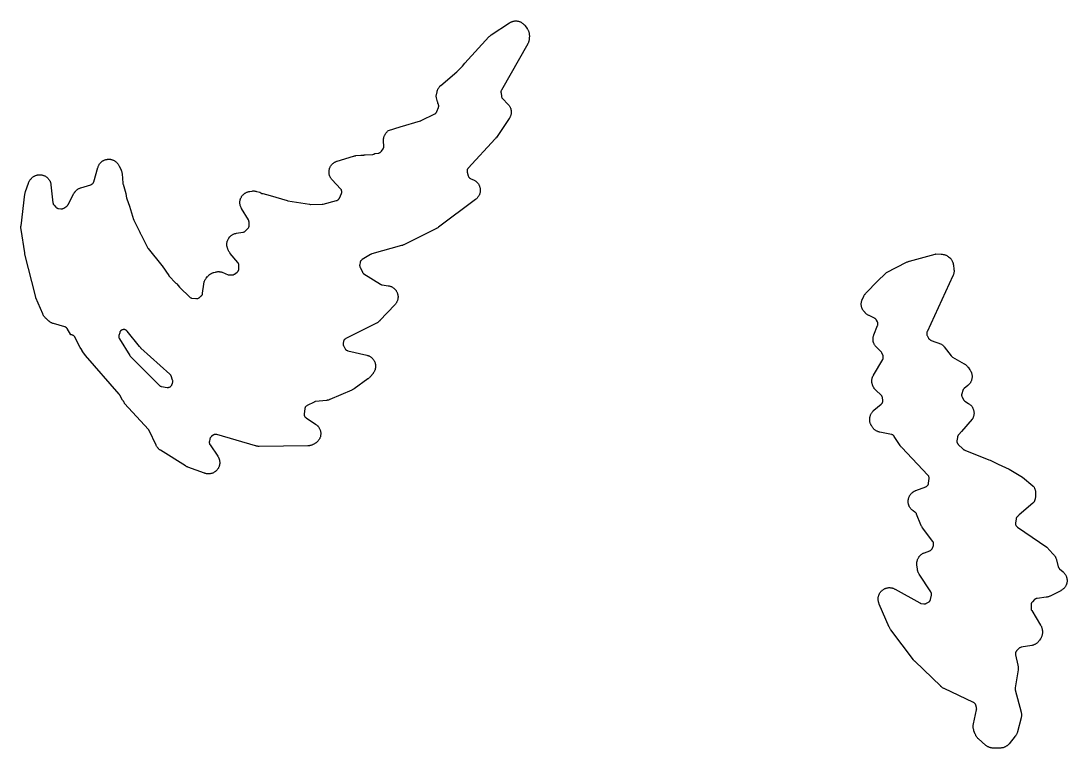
# Model space of a CAD drawing. Header units: millimetres. Extents: x 14 to 181, y 40 to 292.
# Drawn here: x 108.3 to 181.2, y 91.9 to 142.6 of the extents above; entities that cross this region are included whole.
import ezdxf

# ---------------------------------------------------------------- set-up
doc = ezdxf.new("R2010")
doc.units = ezdxf.units.MM
doc.layers.add('CUT', color=7, linetype='CONTINUOUS')

msp = doc.modelspace()

# ---------------------------------------------------------------- linework, layer by layer
at = {"layer": 'CUT'}
for points in [[(109.4995, 131.8736), (109.5426, 131.877), (109.575, 131.878), (109.6182, 131.8772), (109.6506, 131.8751), (109.6935, 131.8702), (109.7255, 131.865), (109.7678, 131.856), (109.7992, 131.8478), (109.8404, 131.8348), (109.8708, 131.8236), (109.9106, 131.8066), (109.9398, 131.7926), (109.9778, 131.7719), (110.0055, 131.7551), (110.0413, 131.7309), (110.0673, 131.7114), (110.1006, 131.6839), (110.1246, 131.6621), (110.1552, 131.6315), (110.1769, 131.6075), (110.2044, 131.574), (110.2238, 131.5481), (110.2479, 131.5122), (110.2647, 131.4844), (110.2852, 131.4464), (110.2993, 131.4172), (110.3161, 131.3773), (110.3272, 131.3469), (110.3402, 131.3056), (110.3484, 131.2743), (110.3573, 131.232), (110.3641, 131.1893), (110.367, 131.1678), (110.5061, 129.9216), (110.5111, 129.8907), (110.5194, 129.8605), (110.5308, 129.8313), (110.5452, 129.8035), (110.5624, 129.7773), (110.5822, 129.753), (110.7058, 129.6171), (110.7266, 129.5965), (110.7492, 129.5779), (110.7736, 129.5616), (110.7994, 129.5478), (110.8264, 129.5366), (110.8545, 129.5281), (110.8832, 129.5223), (111.045, 129.498), (111.0762, 129.4949), (111.1076, 129.4952), (111.1388, 129.4987), (111.1694, 129.5054), (111.1992, 129.5154), (111.2277, 129.5283), (111.2548, 129.5442), (111.465, 129.6829), (111.4897, 129.7011), (111.5124, 129.7216), (111.5328, 129.7444), (111.5509, 129.7691), (111.5663, 129.7955), (111.962, 130.5606), (111.9728, 130.5803), (111.9954, 130.6191), (112.0199, 130.6567), (112.0396, 130.684), (112.0677, 130.719), (112.0901, 130.7441), (112.1215, 130.7761), (112.1463, 130.7989), (112.1808, 130.8276), (112.2077, 130.8478), (112.2449, 130.873), (112.2737, 130.8904), (112.3132, 130.9117), (112.3435, 130.9261), (112.385, 130.9434), (112.4272, 130.9586), (112.4485, 130.9656), (113.1452, 131.1772), (113.1731, 131.1872), (113.1999, 131.1999), (113.2254, 131.2153), (113.2492, 131.233), (113.2711, 131.2531), (113.2909, 131.2752), (113.3085, 131.2991), (113.3236, 131.3247), (113.3361, 131.3517), (113.3458, 131.3797), (113.6408, 132.3842), (113.6477, 132.4056), (113.6625, 132.4481), (113.6794, 132.4898), (113.6937, 132.5204), (113.7147, 132.5602), (113.7319, 132.5892), (113.7568, 132.6267), (113.7768, 132.6538), (113.8054, 132.6887), (113.828, 132.7137), (113.8599, 132.7455), (113.8849, 132.7681), (113.9198, 132.7966), (113.947, 132.8166), (113.9845, 132.8414), (114.0135, 132.8586), (114.0534, 132.8795), (114.084, 132.8937), (114.1257, 132.9106), (114.1576, 132.9216), (114.2008, 132.9343), (114.2336, 132.9421), (114.2779, 132.9503), (114.3113, 132.9548), (114.3562, 132.9586), (114.3899, 132.9597), (114.4349, 132.959), (114.4685, 132.9568), (114.5133, 132.9515), (114.5465, 132.9459), (114.5905, 132.9363), (114.623, 132.9274), (114.6658, 132.9134), (114.6973, 132.9013), (114.7385, 132.883), (114.7686, 132.8679), (114.8077, 132.8456), (114.8362, 132.8275), (114.8729, 132.8014), (114.8994, 132.7806), (114.9333, 132.751), (114.9576, 132.7276), (114.9884, 132.6947), (115.0102, 132.669), (115.0376, 132.6333), (115.0567, 132.6055), (115.0804, 132.5672), (115.1021, 132.5278), (115.1125, 132.5078), (115.2432, 132.2394), (115.2518, 132.2207), (115.2681, 132.183), (115.2826, 132.1445), (115.2922, 132.1153), (115.3032, 132.0757), (115.31, 132.0457), (115.3173, 132.0052), (115.3228, 131.9645), (115.3251, 131.9441), (115.3835, 131.28), (115.3877, 131.2499), (115.3949, 131.2204), (115.5927, 130.5581), (115.6391, 130.2528), (115.646, 130.22), (115.6565, 130.1882), (115.8516, 129.691), (116.1326, 128.7501), (116.1411, 128.7256), (116.1517, 128.702), (116.5647, 127.8745), (116.5963, 127.794), (116.6101, 127.7638), (116.6272, 127.7353), (116.6537, 127.6962), (117.1049, 126.7922), (117.1212, 126.7636), (117.1405, 126.737), (118.1071, 125.5471), (118.119, 125.5311), (118.1229, 125.5268), (118.5825, 124.8481), (118.5969, 124.8287), (118.6127, 124.8105), (119.0618, 124.3344), (119.0851, 124.3122), (119.1106, 124.2927), (119.138, 124.276), (119.1406, 124.2748), (119.3297, 124.042), (119.3412, 124.0287), (119.3574, 124.0109), (119.3696, 123.9983), (120.0327, 123.3533), (120.0566, 123.3324), (120.0825, 123.3142), (120.1102, 123.2988), (120.1394, 123.2864), (120.1698, 123.2771), (120.2009, 123.2711), (120.4641, 123.2349), (120.4952, 123.2322), (120.5263, 123.2328), (120.5573, 123.2366), (120.5877, 123.2437), (120.6172, 123.2538), (120.6455, 123.267), (120.6722, 123.283), (120.6972, 123.3017), (120.8408, 123.4215), (120.8617, 123.4407), (120.8807, 123.4618), (120.8977, 123.4846), (120.9124, 123.5088), (120.9247, 123.5344), (120.9346, 123.561), (120.9419, 123.5885), (120.9465, 123.6165), (121.0218, 124.2503), (121.0248, 124.2711), (121.0317, 124.3126), (121.0405, 124.3537), (121.0486, 124.3841), (121.0612, 124.4243), (121.0721, 124.4538), (121.0884, 124.4926), (121.102, 124.521), (121.1219, 124.5581), (121.138, 124.5851), (121.1613, 124.6202), (121.1861, 124.6541), (121.199, 124.6707), (121.281, 124.7724), (121.2959, 124.7899), (121.3265, 124.8241), (121.3589, 124.8567), (121.3844, 124.8799), (121.4199, 124.9091), (121.4476, 124.9295), (121.4859, 124.9549), (121.5156, 124.9724), (121.5563, 124.9937), (121.5875, 125.0081), (121.6302, 125.0252), (121.6737, 125.0401), (121.6956, 125.047), (121.83, 125.0853), (121.8509, 125.0908), (121.8929, 125.1006), (121.9354, 125.1085), (121.9675, 125.1128), (122.0106, 125.1165), (122.0429, 125.1178), (122.0861, 125.1173), (122.1184, 125.1155), (122.1614, 125.1109), (122.1934, 125.1059), (122.2357, 125.0973), (122.2775, 125.0866), (122.2984, 125.0807), (122.3083, 125.0777), (122.7283, 124.9064), (122.7547, 124.897), (122.7819, 124.8902), (122.8096, 124.8859), (122.8376, 124.8842), (122.8656, 124.8851), (122.8934, 124.8887), (122.9128, 124.893), (122.919, 124.8914), (122.947, 124.887), (122.9753, 124.8853), (123.0037, 124.8862), (123.0318, 124.8898), (123.0594, 124.8961), (123.0864, 124.9049), (123.1124, 124.9162), (123.1372, 124.93), (123.1606, 124.946), (123.3529, 125.0914), (123.3746, 125.1094), (123.3945, 125.1294), (123.4124, 125.1512), (123.4281, 125.1746), (123.4417, 125.1993), (123.4528, 125.2252), (123.4615, 125.252), (123.4676, 125.2795), (123.4711, 125.3075), (123.4719, 125.3357), (123.4679, 125.5757), (123.4661, 125.6048), (123.4613, 125.6335), (123.4539, 125.6616), (123.4437, 125.6889), (123.431, 125.7151), (123.4157, 125.7399), (123.3982, 125.7631), (122.8758, 126.3881), (122.8629, 126.4042), (122.838, 126.4369), (122.8147, 126.4707), (122.7983, 126.4969), (122.7781, 126.5327), (122.7596, 126.5694), (122.7507, 126.588), (122.7067, 126.6862), (122.6982, 126.7064), (122.6822, 126.7471), (122.6683, 126.7885), (122.6594, 126.82), (122.6495, 126.8626), (122.6437, 126.8949), (122.638, 126.9383), (122.6353, 126.9709), (122.6339, 127.0146), (122.6344, 127.0474), (122.6372, 127.091), (122.6409, 127.1236), (122.648, 127.1667), (122.6548, 127.1988), (122.666, 127.2411), (122.6759, 127.2723), (122.6912, 127.3133), (122.7041, 127.3434), (122.7232, 127.3827), (122.739, 127.4114), (122.7619, 127.4487), (122.7804, 127.4758), (122.8068, 127.5106), (122.8278, 127.5358), (122.8574, 127.5679), (122.8808, 127.5909), (122.9134, 127.62), (122.9389, 127.6406), (122.9742, 127.6664), (123.0016, 127.6844), (123.0392, 127.7067), (123.0682, 127.722), (123.1078, 127.7405), (123.1382, 127.7529), (123.1794, 127.7674), (123.2108, 127.7768), (123.2533, 127.7873), (123.2962, 127.7957), (123.3177, 127.7994), (123.7517, 127.8628), (123.779, 127.8681), (123.8058, 127.8759), (123.8317, 127.8861), (123.8565, 127.8987), (123.88, 127.9136), (123.9021, 127.9305), (123.9225, 127.9495), (124.1048, 128.1352), (124.1253, 128.1584), (124.1433, 128.1836), (124.1587, 128.2105), (124.1711, 128.2388), (124.1806, 128.2683), (124.187, 128.2985), (124.1903, 128.3293), (124.1903, 128.3603), (124.1787, 128.594), (124.1758, 128.6235), (124.17, 128.6525), (124.1613, 128.6809), (124.1499, 128.7082), (124.1358, 128.7343), (123.6611, 129.5193), (123.6501, 129.5385), (123.629, 129.5776), (123.6099, 129.6176), (123.5971, 129.6483), (123.582, 129.69), (123.5723, 129.7217), (123.5614, 129.7647), (123.5549, 129.7973), (123.5483, 129.8412), (123.5449, 129.8742), (123.5427, 129.9185), (123.5426, 129.9517), (123.5448, 129.996), (123.548, 130.0291), (123.5545, 130.073), (123.5609, 130.1056), (123.5717, 130.1486), (123.5813, 130.1804), (123.5963, 130.2222), (123.609, 130.2529), (123.628, 130.2929), (123.6437, 130.3222), (123.6665, 130.3603), (123.685, 130.3879), (123.7115, 130.4234), (123.7326, 130.4491), (123.7624, 130.4819), (123.786, 130.5053), (123.8189, 130.5351), (123.8446, 130.5561), (123.8803, 130.5824), (123.908, 130.6008), (123.9461, 130.6234), (123.9755, 130.639), (124.0157, 130.6578), (124.0464, 130.6704), (124.0882, 130.6852), (124.1201, 130.6947), (124.1631, 130.7053), (124.2067, 130.7137), (124.2285, 130.7174), (124.3688, 130.7375), (124.3931, 130.7403), (124.442, 130.7446), (124.491, 130.7462), (124.5277, 130.7455), (124.5766, 130.7417), (124.613, 130.737), (124.6612, 130.7279), (124.7088, 130.7163), (124.7325, 130.7099), (124.9268, 130.6511), (125.0751, 130.5792), (125.1043, 130.5669), (125.1346, 130.5578), (125.6543, 130.4308), (126.8303, 130.0748), (126.8496, 130.0697), (126.8761, 130.0635), (126.8956, 130.0597), (128.409, 129.8134), (128.434, 129.8104), (128.459, 129.8095), (129.2731, 129.8145), (129.2989, 129.8157), (129.3246, 129.8192), (129.3498, 129.8249), (130.2882, 130.0796), (130.3162, 130.0887), (130.3432, 130.1005), (130.369, 130.1149), (130.3931, 130.1318), (130.4155, 130.1509), (130.436, 130.1722), (130.4542, 130.1954), (130.4701, 130.2202), (130.4834, 130.2465), (130.6236, 130.5594), (130.6342, 130.5867), (130.6422, 130.6148), (130.6473, 130.6436), (130.6497, 130.6727), (130.6491, 130.702), (130.6458, 130.731), (130.6396, 130.7596), (130.6307, 130.7874), (130.6191, 130.8143), (130.605, 130.8398), (130.5884, 130.8639), (130.5696, 130.8863), (129.9757, 131.5254), (129.9613, 131.5416), (129.9334, 131.5747), (129.907, 131.6092), (129.8886, 131.6359), (129.8657, 131.6727), (129.8499, 131.7011), (129.8307, 131.74), (129.8177, 131.7697), (129.8023, 131.8103), (129.7922, 131.8412), (129.7808, 131.883), (129.7738, 131.9147), (129.7664, 131.9574), (129.7625, 131.9896), (129.7593, 132.0329), (129.7584, 132.0653), (129.7594, 132.1087), (129.7617, 132.1411), (129.7668, 132.1841), (129.7722, 132.2161), (129.7815, 132.2585), (129.7899, 132.2898), (129.8032, 132.3311), (129.8146, 132.3615), (129.8318, 132.4013), (129.8461, 132.4305), (129.8671, 132.4684), (129.8841, 132.4961), (129.9086, 132.5318), (129.9283, 132.5577), (129.9561, 132.5909), (129.9781, 132.6148), (130.009, 132.6452), (130.0333, 132.6668), (130.0669, 132.6941), (130.0931, 132.7133), (130.1293, 132.7373), (130.1572, 132.7539), (130.1955, 132.7742), (130.2249, 132.788), (130.2649, 132.8046), (130.3057, 132.8192), (130.3263, 132.826), (131.4744, 133.1752), (131.4941, 133.1807), (131.5336, 133.1908), (131.5735, 133.1991), (131.6138, 133.2056), (131.634, 133.2083), (131.9833, 133.2483), (132.1517, 133.2483), (132.1805, 133.2497), (132.2089, 133.2538), (132.2369, 133.2606), (132.264, 133.2701), (132.2698, 133.2725), (132.2726, 133.2736), (132.7958, 133.2925), (132.8254, 133.295), (132.8547, 133.3005), (132.8832, 133.3089), (132.9108, 133.32), (132.9372, 133.3338), (132.962, 133.3502), (132.9767, 133.362), (133.203, 133.3879), (133.2311, 133.3925), (133.2586, 133.3997), (133.2854, 133.4095), (133.311, 133.4218), (133.3354, 133.4364), (133.3583, 133.4533), (133.3795, 133.4723), (133.3988, 133.4933), (133.416, 133.5159), (133.5306, 133.6825), (133.5456, 133.7066), (133.5582, 133.732), (133.5683, 133.7584), (133.5759, 133.7857), (133.5809, 133.8137), (133.5833, 133.8419), (133.5829, 133.8703), (133.5617, 134.2281), (133.561, 134.2489), (133.5604, 134.2904), (133.5618, 134.332), (133.5643, 134.363), (133.5695, 134.4043), (133.5748, 134.435), (133.5838, 134.4756), (133.5919, 134.5056), (133.6046, 134.5452), (133.6155, 134.5744), (133.6318, 134.6127), (133.6454, 134.6407), (133.6651, 134.6773), (133.6812, 134.704), (133.7042, 134.7386), (133.7289, 134.7721), (133.7416, 134.7885), (133.7738, 134.8284), (133.7877, 134.8447), (133.8162, 134.8767), (133.8461, 134.9073), (133.8697, 134.9291), (133.9024, 134.9567), (133.9095, 134.9621), (134.7299, 135.2081), (136.1501, 135.6339), (136.1741, 135.6423), (136.1974, 135.6526), (137.1371, 136.1195), (137.1613, 136.133), (137.1843, 136.1486), (137.2056, 136.1664), (137.2253, 136.186), (137.243, 136.2074), (137.2587, 136.2303), (137.2722, 136.2546), (137.2834, 136.28), (137.3912, 136.5589), (137.4005, 136.5872), (137.407, 136.6164), (137.4106, 136.6461), (137.4112, 136.676), (137.4088, 136.7058), (137.4035, 136.7352), (137.3952, 136.7639), (137.3842, 136.7917), (137.3704, 136.8182), (137.3541, 136.8433), (137.3474, 136.8516), (137.3485, 136.8751), (137.3472, 136.9029), (137.3433, 136.9304), (137.3369, 136.9575), (137.2569, 137.2375), (137.2515, 137.2583), (137.2417, 137.3001), (137.2339, 137.3423), (137.2327, 137.3515), (137.2954, 137.6575), (137.3, 137.6775), (137.31, 137.7174), (137.3219, 137.7567), (137.3321, 137.7857), (137.3476, 137.8238), (137.3604, 137.8518), (137.3792, 137.8883), (137.3946, 137.915), (137.4167, 137.9496), (137.4344, 137.9748), (137.4595, 138.0073), (137.4861, 138.0386), (137.4998, 138.0539), (137.5375, 138.0944), (137.554, 138.109), (138.6786, 139.0631), (138.6925, 139.0757), (138.711, 139.0934), (138.7241, 139.1068), (138.9185, 139.3186), (139.0249, 139.413), (139.0421, 139.4295), (139.058, 139.4474), (139.2345, 139.663), (140.9131, 141.4921), (140.9322, 141.5117), (140.9715, 141.5496), (141.013, 141.585), (141.0565, 141.6179), (141.0788, 141.6336), (142.3384, 142.4686), (142.3566, 142.48), (142.3933, 142.502), (142.4311, 142.5221), (142.4601, 142.5359), (142.4996, 142.5523), (142.5297, 142.5633), (142.5706, 142.5759), (142.6017, 142.5839), (142.6436, 142.5926), (142.6753, 142.5976), (142.7178, 142.6023), (142.7498, 142.6043), (142.7927, 142.6049), (142.8247, 142.6038), (142.8674, 142.6004), (142.8992, 142.5963), (142.9413, 142.5888), (142.9726, 142.5816), (143.0139, 142.5702), (143.0443, 142.5601), (143.0843, 142.5448), (143.1136, 142.5319), (143.152, 142.5128), (143.18, 142.4972), (143.2163, 142.4745), (143.2427, 142.4563), (143.2767, 142.4303), (143.3013, 142.4097), (143.3327, 142.3806), (143.3551, 142.3577), (143.3836, 142.3257), (143.4106, 142.2925), (143.4236, 142.2755), (143.5734, 142.0715), (143.5853, 142.0545), (143.6083, 142.0199), (143.6297, 141.9843), (143.6445, 141.9569), (143.6625, 141.9195), (143.6747, 141.8909), (143.6891, 141.852), (143.6986, 141.8224), (143.7095, 141.7823), (143.7162, 141.7519), (143.7233, 141.711), (143.7272, 141.6801), (143.7305, 141.6387), (143.7318, 141.5972), (143.732, 141.5765), (143.7298, 141.403), (143.7289, 141.3804), (143.726, 141.3351), (143.7209, 141.2901), (143.7153, 141.2566), (143.7057, 141.2124), (143.6968, 141.1796), (143.6827, 141.1365), (143.6706, 141.1048), (143.6523, 141.0634), (143.6319, 141.0229), (143.6212, 141.0029), (141.791, 137.7831), (141.778, 137.7575), (141.7676, 137.7308), (141.7597, 137.7032), (141.7545, 137.675), (141.752, 137.6465), (141.7523, 137.6178), (141.7553, 137.5893), (141.7943, 137.3349), (141.8006, 137.3043), (141.8101, 137.2746), (141.8226, 137.2461), (141.838, 137.219), (141.8561, 137.1936), (141.8767, 137.1702), (142.2356, 136.8046), (142.2507, 136.7885), (142.28, 136.7555), (142.3077, 136.7211), (142.3271, 136.6944), (142.3513, 136.6575), (142.368, 136.629), (142.3885, 136.5899), (142.4023, 136.5598), (142.4188, 136.5189), (142.4297, 136.4877), (142.4421, 136.4453), (142.4498, 136.4132), (142.4581, 136.3698), (142.4626, 136.3371), (142.4665, 136.2931), (142.4679, 136.2601), (142.4675, 136.216), (142.4655, 136.183), (142.4608, 136.1391), (142.4557, 136.1064), (142.4467, 136.0632), (142.4384, 136.0312), (142.4252, 135.9891), (142.4138, 135.9581), (142.3965, 135.9175), (142.3821, 135.8877), (142.361, 135.849), (142.338, 135.8113), (142.326, 135.7928), (141.4356, 134.485), (141.4259, 134.4713), (141.4059, 134.4442), (141.385, 134.4179), (141.3631, 134.3924), (141.3519, 134.3799), (139.465, 132.3433), (139.4468, 132.3217), (139.4308, 132.2986), (139.417, 132.274), (139.4055, 132.2483), (139.3965, 132.2215), (139.3901, 132.1941), (139.3863, 132.1662), (139.3851, 132.138), (139.3865, 132.1099), (139.3906, 132.082), (139.3973, 132.0546), (139.4749, 131.7911), (139.4844, 131.7637), (139.4966, 131.7373), (139.5113, 131.7122), (139.5283, 131.6886), (139.5475, 131.6668), (139.5687, 131.647), (139.5918, 131.6293), (139.6165, 131.6139), (139.6425, 131.601), (139.8269, 131.5204), (139.8472, 131.5109), (139.8872, 131.491), (139.9262, 131.4691), (139.9545, 131.4513), (139.9911, 131.4257), (140.0176, 131.4051), (140.0515, 131.376), (140.0757, 131.3529), (140.1066, 131.3205), (140.1284, 131.2952), (140.1559, 131.2599), (140.1751, 131.2325), (140.199, 131.1947), (140.2154, 131.1655), (140.2354, 131.1255), (140.2488, 131.0948), (140.2647, 131.053), (140.275, 131.0212), (140.2867, 130.978), (140.2938, 130.9453), (140.3012, 130.9012), (140.305, 130.8679), (140.3079, 130.8233), (140.3085, 130.7899), (140.3069, 130.7452), (140.3041, 130.7118), (140.2982, 130.6675), (140.2921, 130.6346), (140.2818, 130.5911), (140.2724, 130.5589), (140.2578, 130.5167), (140.2454, 130.4856), (140.2267, 130.445), (140.2111, 130.4153), (140.1885, 130.3768), (140.1701, 130.3488), (140.1438, 130.3127), (140.1227, 130.2866), (140.0929, 130.2533), (140.0694, 130.2295), (140.0364, 130.1993), (140.002, 130.1708), (139.9844, 130.157), (137.3887, 128.2159), (137.3724, 128.2042), (137.3393, 128.1817), (137.3053, 128.1607), (137.2703, 128.1412), (137.2526, 128.1319), (134.9761, 126.9922), (134.9564, 126.9829), (134.9165, 126.9653), (134.8758, 126.9497), (134.8345, 126.936), (134.8136, 126.9297), (132.7393, 126.3551), (132.713, 126.3465), (132.6876, 126.3355), (132.6634, 126.3222), (132.0653, 125.9582), (132.0419, 125.9424), (132.0202, 125.9246), (132.0002, 125.9047), (131.9822, 125.8831), (131.9662, 125.8599), (131.9526, 125.8353), (131.9412, 125.8096), (131.9324, 125.7828), (131.9261, 125.7554), (131.8999, 125.611), (131.896, 125.5804), (131.8952, 125.5495), (131.8976, 125.5186), (131.9032, 125.4882), (131.9119, 125.4586), (131.9236, 125.4299), (132.0834, 125.0899), (132.0967, 125.0647), (132.1124, 125.0409), (132.1303, 125.0187), (132.1502, 124.9982), (132.1719, 124.9798), (132.1953, 124.9635), (133.3419, 124.2434), (133.3686, 124.2285), (133.3967, 124.2163), (133.4259, 124.2071), (133.4559, 124.2009), (133.895, 124.1336), (133.9169, 124.1297), (133.9605, 124.1207), (134.0036, 124.1097), (134.0354, 124.0998), (134.0772, 124.0846), (134.1079, 124.0716), (134.1479, 124.0523), (134.1772, 124.0364), (134.2152, 124.0132), (134.2427, 123.9945), (134.2782, 123.9677), (134.3038, 123.9463), (134.3365, 123.9161), (134.3598, 123.8923), (134.3893, 123.8591), (134.4102, 123.8331), (134.4363, 123.7971), (134.4545, 123.7692), (134.4769, 123.7308), (134.4923, 123.7012), (134.5108, 123.6608), (134.5232, 123.6298), (134.5376, 123.5877), (134.5469, 123.5557), (134.5571, 123.5124), (134.5631, 123.4797), (134.569, 123.4356), (134.5718, 123.4024), (134.5733, 123.3579), (134.5728, 123.3246), (134.5699, 123.2802), (134.5661, 123.2471), (134.5588, 123.2032), (134.5518, 123.1707), (134.5402, 123.1277), (134.53, 123.096), (134.5142, 123.0544), (134.5009, 123.0239), (134.4811, 122.984), (134.4649, 122.955), (134.4413, 122.9173), (134.4222, 122.8899), (134.395, 122.8547), (134.3661, 122.821), (134.3512, 122.8044), (133.3068, 121.6996), (133.293, 121.6856), (133.2649, 121.6584), (133.2356, 121.6323), (133.2128, 121.6138), (133.1814, 121.5904), (133.1571, 121.574), (133.1237, 121.5534), (133.0895, 121.5343), (133.0722, 121.5252), (130.9306, 120.4506), (130.9045, 120.4359), (130.88, 120.4186), (130.8574, 120.3989), (130.8368, 120.3771), (130.8185, 120.3533), (130.8027, 120.3278), (130.7895, 120.3009), (130.779, 120.2728), (130.7715, 120.2438), (130.7462, 120.1227), (130.7418, 120.0953), (130.74, 120.0675), (130.7407, 120.0398), (130.744, 120.0122), (130.7498, 119.985), (130.7581, 119.9585), (130.7688, 119.9329), (130.7819, 119.9083), (130.8835, 119.7371), (130.9002, 119.7119), (130.9195, 119.6884), (130.941, 119.6671), (130.9645, 119.648), (130.9898, 119.6314), (131.0167, 119.6174), (131.0449, 119.6062), (131.074, 119.5979), (132.3863, 119.2949), (132.4073, 119.2895), (132.4489, 119.2778), (132.4899, 119.2641), (132.5201, 119.2523), (132.5595, 119.2347), (132.5885, 119.2201), (132.6261, 119.1988), (132.6535, 119.1815), (132.6889, 119.1567), (132.7145, 119.1368), (132.7474, 119.1087), (132.7709, 119.0865), (132.8009, 119.0554), (132.8223, 119.031), (132.8492, 118.9971), (132.8681, 118.9708), (132.8916, 118.9345), (132.9078, 118.9065), (132.9278, 118.8681), (132.9413, 118.8387), (132.9574, 118.7986), (132.968, 118.768), (132.9803, 118.7265), (132.9879, 118.695), (132.9961, 118.6526), (133.0007, 118.6205), (133.0047, 118.5774), (133.0062, 118.5451), (133.0061, 118.5018), (133.0045, 118.4695), (133.0002, 118.4265), (132.9955, 118.3944), (132.9872, 118.352), (132.9794, 118.3205), (132.967, 118.2791), (132.9562, 118.2486), (132.9399, 118.2085), (132.9263, 118.1791), (132.9062, 118.1408), (132.8898, 118.1129), (132.8661, 118.0767), (132.8408, 118.0417), (132.8277, 118.0245), (132.6469, 117.7987), (132.6336, 117.7829), (132.6065, 117.7521), (132.578, 117.7225), (132.5557, 117.7013), (132.5246, 117.6744), (132.4923, 117.649), (132.4759, 117.6367), (131.5225, 116.9539), (131.5024, 116.9403), (131.4615, 116.9142), (131.4192, 116.8903), (131.3757, 116.8688), (131.3536, 116.8586), (129.8207, 116.2006), (129.8, 116.1923), (129.7582, 116.1767), (129.7156, 116.1633), (129.6832, 116.1548), (129.6396, 116.1456), (129.5955, 116.1386), (129.5733, 116.1357), (128.8207, 116.0543), (128.7942, 116.0502), (128.7681, 116.0438), (128.7426, 116.035), (128.7181, 116.024), (128.227, 115.7769), (128.201, 115.7622), (128.1766, 115.7449), (128.154, 115.7253), (128.1335, 115.7035), (128.1153, 115.6799), (128.0995, 115.6545), (128.0863, 115.6277), (128.0759, 115.5997), (128.0683, 115.5708), (128.0636, 115.5412), (128.0266, 115.2003), (128.0249, 115.1706), (128.0261, 115.1409), (128.0302, 115.1114), (128.0373, 115.0825), (128.0472, 115.0544), (128.0598, 115.0275), (128.075, 115.0019), (128.0927, 114.978), (128.1126, 114.9559), (128.1347, 114.936), (128.1586, 114.9183), (128.8237, 114.4754), (128.8419, 114.4626), (128.8776, 114.4362), (128.912, 114.408), (128.9367, 114.3856), (128.9681, 114.3542), (128.9905, 114.3295), (129.0187, 114.2951), (129.0385, 114.2684), (129.0632, 114.2314), (129.0802, 114.2028), (129.1011, 114.1635), (129.1153, 114.1334), (129.1322, 114.0923), (129.1433, 114.0609), (129.1561, 114.0183), (129.1641, 113.986), (129.1726, 113.9423), (129.1773, 113.9094), (129.1815, 113.8651), (129.183, 113.8318), (129.1827, 113.7874), (129.1809, 113.7541), (129.1763, 113.7099), (129.1712, 113.677), (129.1622, 113.6334), (129.1539, 113.6012), (129.1407, 113.5587), (129.1292, 113.5274), (129.1119, 113.4865), (129.0974, 113.4565), (129.0761, 113.4175), (129.0587, 113.3891), (129.0337, 113.3523), (129.0136, 113.3258), (128.985, 113.2917), (128.9624, 113.2673), (128.9306, 113.2362), (128.9057, 113.2141), (128.871, 113.1863), (128.844, 113.1667), (128.8067, 113.1425), (128.7683, 113.1201), (128.7489, 113.1094), (128.6554, 113.061), (128.6366, 113.0518), (128.5984, 113.0342), (128.5595, 113.0185), (128.5299, 113.008), (128.4896, 112.996), (128.4591, 112.9884), (128.418, 112.9801), (128.3869, 112.9754), (128.3451, 112.971), (128.3032, 112.9685), (128.2823, 112.9678), (124.8798, 112.9292), (124.8575, 112.9295), (124.8129, 112.9312), (124.7684, 112.9351), (124.7353, 112.9397), (124.6914, 112.948), (124.6481, 112.9584), (124.6265, 112.9642), (121.9317, 113.7578), (121.9022, 113.7648), (121.8722, 113.7689), (121.8419, 113.7699), (121.8116, 113.7679), (121.7817, 113.7628), (121.7525, 113.7547), (121.7242, 113.7437), (121.6972, 113.7299), (121.6717, 113.7135), (121.5755, 113.6442), (121.551, 113.6246), (121.5288, 113.6025), (121.5089, 113.5782), (121.4917, 113.552), (121.4773, 113.5241), (121.4659, 113.4949), (121.4576, 113.4646), (121.4161, 113.2737), (121.4111, 113.2438), (121.4092, 113.2135), (121.4104, 113.1832), (121.4146, 113.1532), (121.4218, 113.1237), (121.432, 113.0951), (121.445, 113.0677), (121.4607, 113.0418), (121.9975, 112.2483), (122.0092, 112.23), (122.0319, 112.1928), (122.0527, 112.1545), (122.0669, 112.1251), (122.0839, 112.085), (122.0951, 112.0543), (122.1082, 112.0128), (122.1164, 111.9812), (122.1254, 111.9385), (122.1306, 111.9063), (122.1354, 111.863), (122.1374, 111.8304), (122.138, 111.7869), (122.1368, 111.7542), (122.1332, 111.7108), (122.1289, 111.6785), (122.1211, 111.6356), (122.1137, 111.6038), (122.1018, 111.5619), (122.0913, 111.531), (122.0754, 111.4904), (122.062, 111.4606), (122.0423, 111.4218), (122.0261, 111.3935), (122.0026, 111.3568), (121.9838, 111.3301), (121.9569, 111.2958), (121.9356, 111.2711), (121.9055, 111.2396), (121.8819, 111.2171), (121.8489, 111.1886), (121.8232, 111.1685), (121.7876, 111.1433), (121.7601, 111.1258), (121.7222, 111.1042), (121.6931, 111.0894), (121.6534, 111.0716), (121.623, 111.0597), (121.5817, 111.0458), (121.5503, 111.0369), (121.5078, 111.027), (121.4757, 111.0212), (121.4325, 111.0155), (121.4, 111.0128), (121.3565, 111.0113), (121.3238, 111.0118), (121.2803, 111.0145), (121.2479, 111.0181), (121.2049, 111.025), (121.1729, 111.0318), (121.1308, 111.0428), (121.0893, 111.0559), (121.0686, 111.0629), (119.9176, 111.4874), (119.896, 111.496), (119.8534, 111.5142), (119.8117, 111.5347), (119.7712, 111.5572), (119.7512, 111.569), (118.0105, 112.6595), (117.9927, 112.6712), (117.9578, 112.6955), (117.9241, 112.7213), (117.8997, 112.7419), (117.8686, 112.7708), (117.8463, 112.7936), (117.818, 112.8253), (117.798, 112.8501), (117.7728, 112.8844), (117.7552, 112.9109), (117.7334, 112.9474), (117.7134, 112.9849), (117.7038, 113.0039), (117.2142, 114.033), (117.2, 114.0594), (117.1832, 114.0843), (117.164, 114.1073), (115.4893, 115.926), (115.4845, 115.9513), (115.4763, 115.9792), (115.4655, 116.0062), (115.4521, 116.0321), (115.4362, 116.0565), (115.4181, 116.0793), (115.3503, 116.1563), (115.1635, 116.5112), (115.1454, 116.5411), (115.1241, 116.5687), (112.7652, 119.2724), (112.5985, 119.5312), (112.5249, 119.6454), (112.5203, 119.6527), (112.404, 119.8332), (112.0348, 120.5471), (112.02, 120.5726), (112.0027, 120.5966), (111.9832, 120.6187), (111.9615, 120.6388), (111.938, 120.6567), (111.9129, 120.6722), (111.8863, 120.6851), (111.8587, 120.6954), (111.8301, 120.7029), (111.8009, 120.7075), (111.7715, 120.7093), (111.7592, 120.7088), (111.4977, 121.1417), (111.4819, 121.1652), (111.464, 121.1871), (111.4441, 121.2073), (111.4224, 121.2255), (111.3991, 121.2415), (111.3743, 121.2553), (111.3484, 121.2667), (111.3215, 121.2755), (110.5461, 121.4918), (110.5263, 121.4979), (110.487, 121.5108), (110.4483, 121.5255), (110.4199, 121.5379), (110.3828, 121.5561), (110.3556, 121.571), (110.3203, 121.5925), (110.2946, 121.6099), (110.2614, 121.6346), (110.2294, 121.6608), (110.2137, 121.6742), (110.0009, 121.8654), (109.9863, 121.8792), (109.9577, 121.9073), (109.9303, 121.9366), (109.9108, 121.9595), (109.8862, 121.9912), (109.8689, 122.0157), (109.8472, 122.0495), (109.8321, 122.0754), (109.8135, 122.111), (109.7965, 122.1473), (109.7884, 122.1656), (109.3182, 123.2998), (109.312, 123.3153), (109.3004, 123.3467), (109.2899, 123.3784), (109.2806, 123.4105), (109.2763, 123.4267), (108.5515, 126.3328), (108.547, 126.353), (108.5368, 126.4035), (108.5332, 126.4239), (108.2804, 128.0665), (108.2778, 128.0869), (108.2734, 128.1278), (108.2709, 128.1689), (108.2704, 128.1998), (108.2717, 128.2409), (108.2748, 128.282), (108.2768, 128.3025), (108.5482, 130.5153), (108.5517, 130.5388), (108.56, 130.5855), (108.5707, 130.6318), (108.5839, 130.6774), (108.591, 130.7001), (108.797, 131.2949), (108.8046, 131.3154), (108.8209, 131.356), (108.8392, 131.3957), (108.8543, 131.4248), (108.8763, 131.4626), (108.8942, 131.49), (108.9198, 131.5255), (108.947, 131.5597), (108.9611, 131.5764), (108.9852, 131.6038), (108.9999, 131.6197), (109.03, 131.6507), (109.0616, 131.6802), (109.0862, 131.7012), (109.1205, 131.7276), (109.1471, 131.7461), (109.1838, 131.7691), (109.212, 131.785), (109.2507, 131.8043), (109.2803, 131.8174), (109.3207, 131.8329), (109.3515, 131.8431), (109.3931, 131.8547), (109.4247, 131.8619), (109.4673, 131.8694)], [(170.0907, 125.7911), (170.1331, 125.8102), (170.1767, 125.8271), (170.2212, 125.8418), (170.2436, 125.8485), (172.0385, 126.338), (172.062, 126.3437), (172.0899, 126.3498), (172.4659, 126.3402), (172.4867, 126.3392), (172.5146, 126.3372), (172.5988, 126.3233), (172.6214, 126.319), (172.6664, 126.3092), (172.7109, 126.2971), (172.7122, 126.2967), (172.7403, 126.2864), (172.7787, 126.2704), (172.8069, 126.257), (172.8437, 126.2375), (172.8705, 126.2216), (172.9053, 126.1987), (172.939, 126.1743), (172.9556, 126.1617), (173.0992, 126.0471), (173.1084, 126.0373), (173.1363, 126.0044), (173.156, 125.9787), (173.1806, 125.9433), (173.1978, 125.9159), (173.2189, 125.8782), (173.2334, 125.8493), (173.2508, 125.8098), (173.2624, 125.7796), (173.276, 125.7386), (173.2847, 125.7074), (173.2942, 125.6653), (173.3018, 125.6228), (173.305, 125.6015), (173.3469, 125.2749), (173.3491, 125.254), (173.3525, 125.2121), (173.3539, 125.1701), (173.3535, 125.1387), (173.351, 125.0967), (173.3477, 125.0654), (173.3413, 125.0239), (173.335, 124.9931), (173.3248, 124.9523), (173.3157, 124.9222), (173.3017, 124.8826), (173.2859, 124.8437), (173.2776, 124.8244), (171.4745, 120.9233), (171.4636, 120.8965), (171.4554, 120.8687), (171.4499, 120.8403), (171.4471, 120.8116), (171.4472, 120.7826), (171.45, 120.7538), (171.4556, 120.7255), (171.4638, 120.6978), (171.4748, 120.671), (171.5481, 120.5133), (171.562, 120.4868), (171.5785, 120.4619), (171.5974, 120.4387), (171.6185, 120.4176), (171.6416, 120.3986), (171.6451, 120.3963), (171.6569, 120.3837), (171.6806, 120.3631), (171.7063, 120.3451), (171.7338, 120.33), (171.7627, 120.3177), (172.4774, 120.0588), (172.5076, 120.0367), (172.5331, 120.0161), (172.5658, 119.9871), (172.5891, 119.9641), (172.6188, 119.932), (172.6469, 119.8985), (172.6606, 119.8814), (173.1491, 119.2372), (173.1689, 119.2138), (173.1909, 119.1925), (173.2149, 119.1736), (173.2408, 119.1572), (174.0626, 118.6936), (174.0798, 118.6834), (174.1136, 118.6623), (174.1465, 118.6396), (174.1703, 118.6216), (174.2011, 118.5962), (174.2232, 118.5761), (174.2516, 118.5481), (174.2719, 118.5262), (174.2977, 118.4957), (174.3221, 118.4641), (174.3339, 118.4481), (174.4627, 118.2652), (174.4748, 118.2471), (174.4981, 118.2104), (174.5196, 118.1727), (174.5343, 118.1436), (174.552, 118.1039), (174.5638, 118.0736), (174.5777, 118.0324), (174.5865, 118.001), (174.5963, 117.9587), (174.6021, 117.9266), (174.6077, 117.8835), (174.6104, 117.8511), (174.6119, 117.8076), (174.6114, 117.7725), (174.6085, 117.7277), (174.6041, 117.6896), (174.5964, 117.6439), (174.589, 117.6101), (174.5767, 117.5655), (174.5658, 117.5326), (174.549, 117.4895), (174.5348, 117.4579), (174.5136, 117.4167), (174.4962, 117.3868), (174.471, 117.348), (174.4506, 117.32), (174.4215, 117.284), (174.3984, 117.2582), (174.3657, 117.2254), (174.3315, 117.1944), (174.3139, 117.1793), (174.0578, 116.9701), (174.0355, 116.95), (174.0154, 116.9277), (173.9975, 116.9035), (173.9822, 116.8777), (173.9695, 116.8505), (173.9597, 116.8221), (173.8942, 116.5988), (173.887, 116.5685), (173.883, 116.5377), (173.8822, 116.5066), (173.8846, 116.4756), (173.8903, 116.445), (173.899, 116.4151), (173.9108, 116.3863), (173.9893, 116.22), (174.0025, 116.1952), (174.018, 116.1717), (174.0356, 116.1497), (174.0552, 116.1295), (174.0765, 116.1112), (174.0996, 116.095), (174.3733, 115.9208), (174.3913, 115.9087), (174.4266, 115.8838), (174.4607, 115.8572), (174.4852, 115.8361), (174.5166, 115.8064), (174.539, 115.783), (174.5673, 115.7504), (174.5874, 115.7249), (174.6125, 115.6897), (174.63, 115.6625), (174.6516, 115.6251), (174.6664, 115.5963), (174.6843, 115.557), (174.6963, 115.5269), (174.7104, 115.486), (174.7194, 115.4549), (174.7295, 115.4129), (174.7355, 115.3811), (174.7415, 115.3383), (174.7445, 115.306), (174.7463, 115.2629), (174.7462, 115.2305), (174.7439, 115.1873), (174.7406, 115.1551), (174.7342, 115.1124), (174.7279, 115.0806), (174.7174, 115.0387), (174.708, 115.0077), (174.6935, 114.967), (174.6812, 114.937), (174.6629, 114.8979), (174.655, 114.8828), (174.6326, 114.8539), (174.6187, 114.8368), (173.8796, 113.9738), (173.6846, 113.754), (173.667, 113.7322), (173.6515, 113.7088), (173.6484, 113.7031), (173.6364, 113.6876), (173.6207, 113.6626), (173.6075, 113.6361), (173.597, 113.6085), (173.5893, 113.5799), (173.5844, 113.5508), (173.5562, 113.31), (173.5542, 113.2819), (173.5549, 113.2538), (173.5582, 113.2258), (173.5641, 113.1983), (173.5726, 113.1715), (173.5835, 113.1455), (173.5968, 113.1207), (173.6124, 113.0973), (173.6301, 113.0754), (173.6498, 113.0553), (173.9737, 112.7542), (173.9901, 112.7404), (174.0031, 112.7284), (174.0241, 112.7106), (174.0467, 112.6948), (174.0706, 112.6812), (174.0957, 112.6699), (175.7904, 111.9933), (175.864, 111.9592), (176.1583, 111.8226), (176.4301, 111.6964), (177.1914, 111.3431), (178.1228, 110.7859), (178.843, 110.1789), (178.8592, 110.1645), (178.8909, 110.135), (178.9212, 110.1041), (178.9322, 110.0917), (178.9731, 109.996), (178.9808, 109.9768), (178.9953, 109.938), (179.008, 109.8986), (179.0161, 109.8686), (179.0252, 109.8282), (179.0305, 109.7976), (179.0358, 109.7566), (179.0383, 109.7256), (179.0398, 109.6842), (179.0394, 109.6428), (179.0387, 109.6221), (179.0256, 109.3908), (179.0239, 109.37), (179.0196, 109.3286), (179.0134, 109.2873), (179.0074, 109.2567), (178.9974, 109.2162), (178.9885, 109.1863), (178.9748, 109.1469), (178.9632, 109.1179), (178.9459, 109.0799), (178.9316, 109.0521), (178.9236, 109.038), (178.8951, 109.0084), (178.8635, 108.9787), (178.8474, 108.9643), (177.8909, 108.146), (177.8694, 108.1257), (177.85, 108.1034), (177.8357, 108.0832), (177.8157, 108.0702), (177.7926, 108.0536), (177.7712, 108.0349), (177.7517, 108.0142), (177.7342, 107.9918), (177.7189, 107.9678), (177.706, 107.9425), (177.6955, 107.9161), (177.6875, 107.8888), (177.6822, 107.8609), (177.6442, 107.5938), (177.6415, 107.5637), (177.6418, 107.5334), (177.6452, 107.5034), (177.6515, 107.4738), (177.6608, 107.445), (177.673, 107.4173), (177.6879, 107.391), (177.7053, 107.3663), (177.7252, 107.3435), (177.7472, 107.3228), (177.7712, 107.3044), (179.8158, 105.8981), (180.2471, 105.444), (180.3187, 105.3613), (180.3318, 105.3455), (180.3573, 105.3131), (180.3813, 105.2797), (180.3981, 105.2538), (180.419, 105.2183), (180.4334, 105.191), (180.4509, 105.1537), (180.4627, 105.1252), (180.4767, 105.0864), (180.489, 105.0471), (180.4946, 105.0273), (180.6228, 104.5377), (180.6316, 104.5095), (180.6433, 104.4823), (180.6575, 104.4564), (180.6743, 104.432), (180.6933, 104.4093), (180.7145, 104.3887), (180.9636, 104.1689), (180.9797, 104.154), (181.0112, 104.1233), (181.0412, 104.0911), (181.0625, 104.0659), (181.0892, 104.0309), (181.1079, 104.0037), (181.1311, 103.9663), (181.147, 103.9375), (181.1664, 103.898), (181.1795, 103.8677), (181.1949, 103.8265), (181.205, 103.7951), (181.2163, 103.7525), (181.2232, 103.7203), (181.2304, 103.6769), (181.2341, 103.6441), (181.237, 103.6002), (181.2375, 103.5672), (181.236, 103.5232), (181.2334, 103.4904), (181.2276, 103.4467), (181.2217, 103.4143), (181.2117, 103.3714), (181.2027, 103.3397), (181.1886, 103.298), (181.1765, 103.2674), (181.1584, 103.2273), (181.1433, 103.1979), (181.1214, 103.1598), (181.1036, 103.132), (181.078, 103.0962), (181.0575, 103.0704), (181.0286, 103.0372), (181.0057, 103.0135), (180.9736, 102.9833), (180.9486, 102.9619), (180.9137, 102.935), (180.8866, 102.9162), (180.8493, 102.8928), (180.811, 102.8714), (180.7915, 102.8611), (180.0497, 102.4923), (180.0269, 102.4818), (179.9809, 102.462), (179.9339, 102.4448), (179.8979, 102.4339), (179.8493, 102.4221), (179.8, 102.413), (179.7753, 102.4091), (179.1409, 102.3281), (179.1132, 102.3232), (179.0861, 102.3158), (179.0598, 102.3058), (179.0346, 102.2935), (179.0106, 102.2788), (178.9881, 102.262), (178.9672, 102.2431), (178.8156, 102.092), (178.7959, 102.0704), (178.7785, 102.0471), (178.7634, 102.0221), (178.7508, 101.9959), (178.7408, 101.9685), (178.7335, 101.9403), (178.729, 101.9115), (178.7273, 101.8824), (178.725, 101.6491), (178.726, 101.6215), (178.7296, 101.5941), (178.7356, 101.5671), (178.7441, 101.5409), (178.755, 101.5154), (178.7682, 101.4912), (179.3898, 100.4618), (179.4015, 100.4411), (179.4239, 100.3991), (179.4441, 100.3561), (179.4574, 100.323), (179.4729, 100.2781), (179.4827, 100.2438), (179.4934, 100.1974), (179.5016, 100.1506), (179.505, 100.1271), (179.5132, 100.0598), (179.5153, 100.0374), (179.5185, 99.9925), (179.5194, 99.9475), (179.5183, 99.9138), (179.5148, 99.869), (179.5104, 99.8355), (179.5023, 99.7913), (179.4946, 99.7584), (179.4822, 99.7152), (179.4713, 99.6833), (179.4546, 99.6415), (179.4405, 99.6109), (179.4197, 99.571), (179.3969, 99.5321), (179.3851, 99.513), (179.313, 99.4031), (179.2999, 99.3842), (179.2729, 99.3473), (179.244, 99.3117), (179.221, 99.2862), (179.1886, 99.2537), (179.1632, 99.2307), (179.1277, 99.2017), (179.1, 99.1814), (179.0617, 99.1561), (179.0321, 99.1387), (178.9915, 99.1175), (178.9603, 99.1032), (178.9177, 99.0863), (178.8852, 99.0752), (178.8411, 99.0627), (178.7965, 99.0524), (178.774, 99.0478), (178.0397, 98.918), (178.0099, 98.9112), (177.981, 98.9013), (177.9532, 98.8886), (177.9268, 98.8731), (177.9022, 98.855), (177.8796, 98.8345), (177.7191, 98.6737), (177.6988, 98.6512), (177.6809, 98.6268), (177.6656, 98.6007), (177.6529, 98.5732), (177.6431, 98.5445), (177.6363, 98.5151), (177.6324, 98.485), (177.6316, 98.4548), (177.6338, 98.4246), (177.6391, 98.3948), (177.8062, 97.6647), (177.8105, 97.6437), (177.8181, 97.6016), (177.8236, 97.5591), (177.8263, 97.5271), (177.8278, 97.4842), (177.8273, 97.4521), (177.8247, 97.4093), (177.8201, 97.3667), (177.8173, 97.3455), (177.618, 96.0792), (177.6148, 96.0486), (177.6147, 96.0179), (177.6178, 95.9873), (177.624, 95.9571), (178.0279, 94.4033), (178.033, 94.3811), (178.0422, 94.3365), (178.0492, 94.2915), (178.0527, 94.2575), (178.055, 94.212), (178.055, 94.1779), (178.0528, 94.1324), (178.0494, 94.0984), (178.0425, 94.0533), (178.0334, 94.0087), (178.0282, 93.9865), (177.7814, 93.0294), (177.7747, 93.0062), (177.7601, 92.96), (177.743, 92.9147), (177.7285, 92.8815), (177.7066, 92.8383), (177.6886, 92.8069), (177.6622, 92.7663), (177.6337, 92.7271), (177.619, 92.7079), (177.1942, 92.186), (177.1797, 92.1691), (177.1499, 92.1359), (177.1185, 92.1043), (177.0938, 92.0818), (177.0594, 92.0535), (177.0327, 92.0336), (176.9956, 92.0087), (176.967, 91.9916), (176.9277, 91.9705), (176.8975, 91.9563), (176.8564, 91.9392), (176.8249, 91.928), (176.7822, 91.9151), (176.7498, 91.9071), (176.7061, 91.8985), (176.6731, 91.8937), (176.6287, 91.8894), (176.5842, 91.8874), (176.5619, 91.887), (176.0919, 91.889), (176.069, 91.8896), (176.0231, 91.8922), (175.9773, 91.8971), (175.9433, 91.9025), (175.8983, 91.912), (175.8651, 91.9208), (175.8213, 91.9349), (175.7891, 91.9471), (175.747, 91.9656), (175.7162, 91.981), (175.6762, 92.0037), (175.6471, 92.0222), (175.6096, 92.0488), (175.5736, 92.0773), (175.5559, 92.092), (175.0663, 92.5213), (175.0502, 92.5361), (175.0187, 92.5666), (174.9888, 92.5985), (174.9675, 92.6235), (174.9408, 92.6582), (174.9221, 92.6852), (174.8988, 92.7224), (174.8828, 92.751), (174.8633, 92.7902), (174.8458, 92.8303), (174.8375, 92.8506), (174.7431, 93.0985), (174.7359, 93.1189), (174.7224, 93.1601), (174.711, 93.202), (174.7039, 93.2337), (174.6965, 93.2764), (174.6925, 93.3087), (174.6893, 93.3519), (174.6885, 93.3844), (174.6894, 93.4278), (174.6917, 93.4602), (174.6968, 93.5033), (174.704, 93.546), (174.7081, 93.5673), (174.9253, 94.5628), (174.9302, 94.5917), (174.9322, 94.6208), (174.9313, 94.65), (174.9277, 94.679), (174.9212, 94.7075), (174.8735, 94.8783), (174.8645, 94.9054), (174.8529, 94.9316), (174.8389, 94.9565), (174.8226, 94.98), (174.8042, 95.0019), (174.7837, 95.0218), (174.7614, 95.0398), (174.7376, 95.0555), (174.7123, 95.0689), (172.6548, 96.0376), (172.633, 96.0486), (172.5901, 96.0717), (172.5485, 96.0971), (172.5184, 96.1178), (172.4798, 96.1476), (172.4428, 96.1795), (172.4248, 96.1959), (170.6096, 97.9402), (170.5969, 97.9529), (170.5721, 97.9787), (170.5484, 98.0055), (170.5257, 98.0332), (170.5146, 98.0473), (168.9384, 100.1377), (168.9229, 100.1597), (168.8931, 100.2044), (168.8661, 100.2509), (168.8419, 100.2989), (168.8306, 100.3233), (168.139, 101.9281), (168.1309, 101.9482), (168.1157, 101.9888), (168.1024, 102.03), (168.0912, 102.0719), (168.0861, 102.0929), (168.0819, 102.1122), (168.0777, 102.1342), (168.0703, 102.1785), (168.0652, 102.2231), (168.0631, 102.2567), (168.0624, 102.3016), (168.0636, 102.3352), (168.0674, 102.3799), (168.072, 102.4132), (168.0802, 102.4574), (168.0881, 102.4901), (168.1007, 102.5332), (168.1117, 102.5649), (168.1286, 102.6065), (168.1428, 102.637), (168.1637, 102.6768), (168.1808, 102.7057), (168.2056, 102.7432), (168.2255, 102.7702), (168.2539, 102.805), (168.2765, 102.83), (168.3082, 102.8618), (168.3331, 102.8844), (168.3678, 102.9128), (168.3948, 102.9328), (168.4322, 102.9577), (168.4611, 102.9749), (168.5008, 102.9959), (168.5313, 103.0102), (168.5728, 103.0271), (168.6046, 103.0383), (168.6476, 103.051), (168.6803, 103.0589), (168.7244, 103.0673), (168.7577, 103.0719), (168.8025, 103.0758), (168.8361, 103.0771), (168.881, 103.0766), (168.9145, 103.0745), (168.9591, 103.0695), (168.9923, 103.064), (169.0362, 103.0546), (169.0687, 103.0459), (169.1115, 103.0321), (169.1429, 103.0203), (169.1841, 103.0023), (169.2243, 102.9823), (169.2441, 102.9718), (170.9591, 102.0098), (170.9847, 101.997), (171.0114, 101.9867), (171.039, 101.979), (171.0671, 101.9739), (171.2484, 101.9503), (171.2759, 101.948), (171.3034, 101.9483), (171.3308, 101.951), (171.3579, 101.9563), (171.3843, 101.964), (171.4099, 101.9741), (171.4345, 101.9865), (171.5695, 102.0627), (171.5932, 102.0775), (171.6155, 102.0946), (171.636, 102.1136), (171.6547, 102.1345), (171.6714, 102.157), (171.6859, 102.181), (171.6981, 102.2062), (171.7078, 102.2325), (171.7151, 102.2595), (171.7778, 102.5448), (171.7828, 102.5743), (171.7848, 102.6041), (171.7838, 102.6339), (171.7799, 102.6636), (171.773, 102.6926), (171.7633, 102.7209), (171.7508, 102.748), (171.7356, 102.7738), (170.9269, 104.006), (170.9156, 104.0242), (170.8938, 104.061), (170.8738, 104.0989), (170.8602, 104.1279), (170.844, 104.1675), (170.8332, 104.1977), (170.8207, 104.2386), (170.8128, 104.2697), (170.8043, 104.3117), (170.7978, 104.354), (170.7951, 104.3752), (170.7648, 104.6628), (170.7629, 104.687), (170.7604, 104.7354), (170.7606, 104.784), (170.7626, 104.8203), (170.768, 104.8686), (170.774, 104.9044), (170.7846, 104.9518), (170.7944, 104.9869), (170.81, 105.0329), (170.828, 105.0779), (170.8362, 105.097), (170.8448, 105.1143), (170.8652, 105.1531), (170.8875, 105.1909), (170.9056, 105.2184), (170.9315, 105.254), (170.9522, 105.2796), (170.9814, 105.3124), (171.0045, 105.3359), (171.0368, 105.3657), (171.0621, 105.3868), (171.0972, 105.4133), (171.1244, 105.4318), (171.1619, 105.4548), (171.1908, 105.4706), (171.2303, 105.4898), (171.2707, 105.507), (171.2912, 105.5151), (171.667, 105.654), (171.6931, 105.6651), (171.7181, 105.6786), (171.7417, 105.6944), (171.7637, 105.7124), (171.7839, 105.7323), (171.8021, 105.7541), (171.8181, 105.7775), (171.8319, 105.8024), (171.8433, 105.8284), (171.9124, 106.0094), (171.9217, 106.0382), (171.9281, 106.0678), (171.9315, 106.0978), (171.9319, 106.128), (171.9292, 106.1581), (171.9235, 106.1878), (171.9148, 106.2168), (171.9033, 106.2447), (171.889, 106.2714), (171.8721, 106.2965), (171.1527, 107.2554), (171.1411, 107.2716), (171.1187, 107.3044), (171.0977, 107.3382), (171.0831, 107.3642), (171.0652, 107.3998), (171.0489, 107.436), (171.0412, 107.4544), (170.7399, 108.2122), (170.7276, 108.2393), (170.7126, 108.265), (170.6952, 108.2891), (170.6755, 108.3113), (170.6536, 108.3315), (170.6299, 108.3494), (170.5073, 108.4328), (170.4894, 108.4457), (170.4543, 108.4722), (170.4205, 108.5004), (170.3962, 108.5227), (170.3654, 108.5541), (170.3434, 108.5787), (170.3157, 108.6129), (170.2963, 108.6396), (170.2721, 108.6763), (170.2553, 108.7047), (170.2348, 108.7437), (170.2209, 108.7736), (170.2044, 108.8144), (170.1935, 108.8455), (170.181, 108.8877), (170.1731, 108.9198), (170.1648, 108.963), (170.1602, 108.9956), (170.1561, 109.0395), (170.1547, 109.0724), (170.1549, 109.1165), (170.1567, 109.1494), (170.1613, 109.1932), (170.1663, 109.2258), (170.1751, 109.2689), (170.1832, 109.3009), (170.1962, 109.3429), (170.2074, 109.3739), (170.2245, 109.4145), (170.2434, 109.4542), (170.2534, 109.4738), (170.2566, 109.4797), (170.2682, 109.4999), (170.2924, 109.5397), (170.3187, 109.5782), (170.3398, 109.606), (170.3699, 109.6416), (170.3938, 109.667), (170.4274, 109.6993), (170.4538, 109.7221), (170.4906, 109.7508), (170.5192, 109.7708), (170.5588, 109.7954), (170.5893, 109.8123), (170.6312, 109.8328), (170.6741, 109.851), (170.6958, 109.8596), (171.3807, 110.1099), (171.4083, 110.1216), (171.4346, 110.136), (171.4593, 110.1529), (171.4823, 110.1722), (171.5031, 110.1937), (171.5218, 110.2171), (171.538, 110.2423), (171.5516, 110.269), (171.5624, 110.2969), (171.5704, 110.3258), (171.5756, 110.3553), (171.6154, 110.6815), (171.6175, 110.7109), (171.6168, 110.7403), (171.6131, 110.7695), (171.6066, 110.7983), (171.5973, 110.8262), (171.5853, 110.8532), (171.5708, 110.8788), (171.5538, 110.9028), (171.5345, 110.9251), (169.7027, 112.8419), (169.6877, 112.8584), (169.6586, 112.8921), (169.6311, 112.9272), (169.6055, 112.9636), (169.5931, 112.9822), (169.1843, 113.6278), (169.1667, 113.6526), (169.1467, 113.6756), (169.1245, 113.6964), (169.1003, 113.7148), (169.0743, 113.7307), (169.0469, 113.7439), (169.0182, 113.7543), (168.9887, 113.7616), (168.1815, 113.9204), (168.1589, 113.9254), (168.1141, 113.9367), (168.0699, 113.9502), (168.0373, 113.962), (167.9947, 113.98), (167.9635, 113.9951), (167.923, 114.0174), (167.8935, 114.0357), (167.8555, 114.062), (167.8281, 114.0831), (167.793, 114.1132), (167.7678, 114.1371), (167.736, 114.1706), (167.7135, 114.197), (167.6852, 114.2336), (167.6589, 114.2716), (167.6463, 114.291), (167.5927, 114.3776), (167.5814, 114.3969), (167.5598, 114.4361), (167.5401, 114.4763), (167.5269, 114.5071), (167.5114, 114.5491), (167.5013, 114.581), (167.49, 114.6243), (167.4832, 114.6571), (167.4762, 114.7013), (167.4727, 114.7347), (167.4702, 114.7793), (167.4699, 114.8128), (167.4719, 114.8575), (167.475, 114.8909), (167.4813, 114.9352), (167.4899, 114.9791), (167.4947, 115.001), (167.4998, 115.0217), (167.5061, 115.0445), (167.5198, 115.0896), (167.5358, 115.134), (167.5496, 115.1666), (167.5702, 115.2091), (167.5873, 115.24), (167.6123, 115.2801), (167.6325, 115.3091), (167.6615, 115.3463), (167.6847, 115.3731), (167.7175, 115.4071), (167.752, 115.4393), (167.7696, 115.4549), (168.2796, 115.8834), (168.3017, 115.904), (168.3216, 115.9266), (168.3391, 115.9512), (168.3541, 115.9773), (168.3664, 116.0049), (168.3758, 116.0335), (168.3824, 116.063), (168.3859, 116.0929), (168.3864, 116.1231), (168.3839, 116.1531), (168.3617, 116.3179), (168.3564, 116.3466), (168.3484, 116.3746), (168.3376, 116.4018), (168.3243, 116.4277), (168.3085, 116.4523), (168.2904, 116.4752), (168.2701, 116.4962), (167.8924, 116.8521), (167.8764, 116.868), (167.8451, 116.9005), (167.8156, 116.9346), (167.7947, 116.9612), (167.7687, 116.9981), (167.7506, 117.0266), (167.7284, 117.0659), (167.7133, 117.0961), (167.6952, 117.1374), (167.6791, 117.1796), (167.6716, 117.2008), (167.6607, 117.2347), (167.6546, 117.255), (167.6434, 117.296), (167.6342, 117.3374), (167.6288, 117.3687), (167.6235, 117.4108), (167.621, 117.4425), (167.6197, 117.4849), (167.6202, 117.5167), (167.6229, 117.559), (167.6265, 117.5906), (167.6331, 117.6325), (167.6396, 117.6637), (167.6502, 117.7048), (167.6596, 117.7351), (167.674, 117.775), (167.6862, 117.8044), (167.7044, 117.8428), (167.7243, 117.8802), (167.7347, 117.8987), (168.3755, 118.9787), (168.3894, 119.0049), (168.4006, 119.0323), (168.409, 119.0608), (168.4146, 119.0899), (168.4173, 119.1195), (168.417, 119.1491), (168.4139, 119.1786), (168.4078, 119.2077), (168.3989, 119.236), (168.3357, 119.4064), (168.3229, 119.436), (168.307, 119.4641), (168.2882, 119.4902), (168.2666, 119.5142), (167.9392, 119.842), (167.9241, 119.8579), (167.8948, 119.8903), (167.867, 119.924), (167.8475, 119.9503), (167.8232, 119.9866), (167.8063, 120.0147), (167.7856, 120.0532), (167.7715, 120.0828), (167.7546, 120.1231), (167.7435, 120.1539), (167.7306, 120.1957), (167.7225, 120.2274), (167.7138, 120.2703), (167.7088, 120.3026), (167.7042, 120.3461), (167.7024, 120.3788), (167.7021, 120.4225), (167.7034, 120.4553), (167.7074, 120.4988), (167.7119, 120.5312), (167.72, 120.5742), (167.7277, 120.606), (167.7399, 120.648), (167.7542, 120.6893), (167.7619, 120.7098), (168.0242, 121.3633), (168.0336, 121.3906), (168.0404, 121.4186), (168.0445, 121.4472), (168.0458, 121.476), (168.0443, 121.5048), (168.0401, 121.5334), (168.0331, 121.5614), (168.0235, 121.5886), (168.0113, 121.6147), (167.9464, 121.7381), (167.9323, 121.7622), (167.916, 121.7848), (167.8976, 121.8059), (167.8774, 121.8251), (167.8555, 121.8424), (167.8321, 121.8576), (167.8074, 121.8705), (167.4254, 122.0481), (167.4045, 122.0585), (167.3632, 122.0803), (167.3232, 122.1043), (167.2941, 122.1238), (167.2568, 122.1517), (167.2299, 122.1741), (167.1956, 122.2058), (167.1631, 122.2393), (167.1472, 122.2564), (167.0836, 122.3289), (167.0696, 122.3457), (167.0423, 122.38), (167.0167, 122.4156), (166.9989, 122.4431), (166.9769, 122.4811), (166.9619, 122.5102), (166.9437, 122.5501), (166.9315, 122.5806), (166.9173, 122.6221), (166.9082, 122.6536), (166.898, 122.6962), (166.892, 122.7285), (166.8861, 122.7719), (166.8833, 122.8046), (166.8816, 122.8484), (166.8819, 122.8813), (166.8845, 122.925), (166.8881, 122.9577), (166.8949, 123.001), (166.9016, 123.0331), (166.9126, 123.0755), (166.9224, 123.1069), (166.9375, 123.148), (166.9546, 123.1883), (166.9636, 123.2083), (167.0606, 123.4096), (167.0716, 123.4309), (167.0946, 123.4728), (167.1198, 123.5134), (167.1403, 123.5428), (167.1697, 123.5805), (167.201, 123.6166), (167.2172, 123.6342), (168.0135, 124.4586), (168.5824, 124.999), (168.599, 125.014), (168.6305, 125.0411), (168.6511, 125.0524), (170.0484, 125.7701)], [(115.1441, 120.4297), (115.8703, 119.2576), (115.8898, 119.2298), (115.9124, 119.2043), (117.9111, 117.1908), (117.9313, 117.1722), (117.9531, 117.1556), (117.9764, 117.141), (118.0009, 117.1286), (118.0264, 117.1185), (118.0527, 117.1107), (118.0796, 117.1054), (118.475, 117.0463), (118.5036, 117.0434), (118.5324, 117.0433), (118.5611, 117.0459), (118.5894, 117.0513), (118.617, 117.0594), (118.6437, 117.07), (118.6693, 117.0832), (118.6935, 117.0988), (118.7162, 117.1166), (118.737, 117.1365), (118.7557, 117.1584), (118.7724, 117.1819), (118.7866, 117.2069), (118.7985, 117.2331), (118.8408, 117.3407), (118.8503, 117.3688), (118.857, 117.3978), (118.8608, 117.4272), (118.8616, 117.4569), (118.8595, 117.4865), (118.8545, 117.5158), (118.8466, 117.5445), (118.7481, 117.8433), (118.7368, 117.8724), (118.7225, 117.9002), (118.7054, 117.9264), (118.6857, 117.9507), (118.6635, 117.9727), (116.6448, 119.7836), (116.6313, 119.7963), (116.6047, 119.8223), (116.5791, 119.8493), (116.5548, 119.8773), (116.5429, 119.8916), (115.6836, 120.9664), (115.6645, 120.988), (115.6435, 121.0077), (115.6206, 121.0253), (115.5962, 121.0406), (115.5704, 121.0535), (115.5435, 121.0638), (115.5158, 121.0716), (115.4874, 121.0766), (115.4586, 121.0789), (115.4298, 121.0784), (115.4012, 121.0752), (115.373, 121.0692), (115.3455, 121.0605), (115.3189, 121.0493), (115.2936, 121.0355), (115.2697, 121.0194), (115.2475, 121.001), (115.2271, 120.9806), (115.2088, 120.9584), (115.1927, 120.9345), (115.1789, 120.9091), (115.1677, 120.8826), (115.1591, 120.8551), (115.1089, 120.6637), (115.1027, 120.634), (115.0996, 120.6037), (115.0995, 120.5733), (115.1025, 120.5431), (115.1085, 120.5133), (115.1175, 120.4843), (115.1294, 120.4563)]]:
    msp.add_lwpolyline(points, close=True, dxfattribs=at)

doc.saveas('drawing.dxf')
